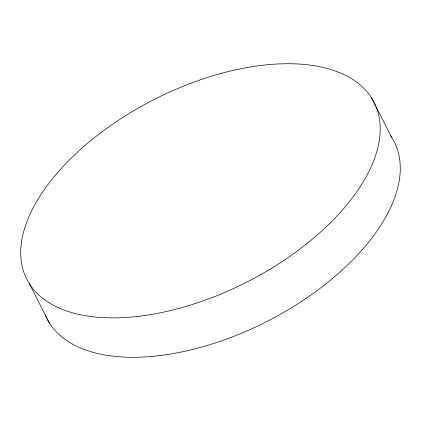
<?xml version="1.0" encoding="UTF-8"?>
<svg xmlns="http://www.w3.org/2000/svg" width="421" height="421" viewBox="0 0 421 421"><rect width="100%" height="100%" fill="white"/><g stroke="black" fill="none" stroke-linecap="round" stroke-linejoin="round"><path stroke-width="0.63" d="M371.569 97.93L391.641 137.32M29.359 283.68L49.431 323.07M390.577 135.704A194.86 102.392 -27 0 1 270.156 319.813A194.86 102.392 -27 0 1 45.51 315.682M140.846 316.045A194.86 102.392 -27 0 0 377.116 109.534A194.86 102.392 -27 0 0 83.432 146.834A194.86 102.392 -27 0 0 140.846 316.045"/></g></svg>
